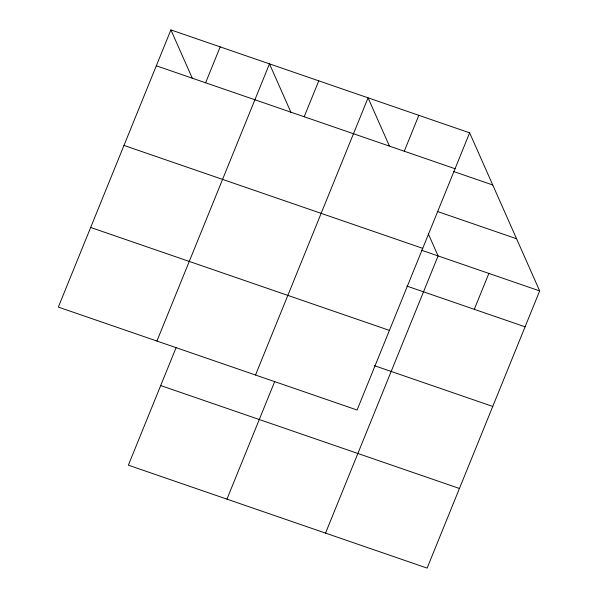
<?xml version="1.0" encoding="UTF-8"?>
<svg xmlns="http://www.w3.org/2000/svg" width="598" height="598" viewBox="0 0 598 598"><rect width="100%" height="100%" fill="white"/><g stroke="black" fill="none" stroke-linecap="round" stroke-linejoin="round"><path stroke-width="0.9" d="M170.893 29.9L58.335 307.088L357.081 410.011L469.639 132.823L170.893 29.9L192.511 78.704M205.607 82.786L220.184 46.883M156.923 341.054L269.474 63.866L291.091 112.671M176.126 347.558L128.361 465.177L427.107 568.1L539.665 290.912L469.639 132.823M304.188 116.752L318.771 80.85M255.51 375.013L368.062 97.833L389.305 145.792M226.948 499.143L274.706 381.524M404.27 151.234L418.847 115.332M325.536 533.102L438.087 255.922L428.4 234.042M474.296 309.323L488.872 273.421M156.31 65.802L455.056 168.726M453.344 171.417L492.745 184.991M437.743 211.595L516.552 238.744M123.98 145.426L422.726 248.349M421.366 250.158L539.665 290.912M406.782 286.061L525.081 326.814M90.672 227.464L389.418 330.388M374.453 365.684L492.752 406.438M160.698 385.553L459.443 488.476"/></g></svg>
